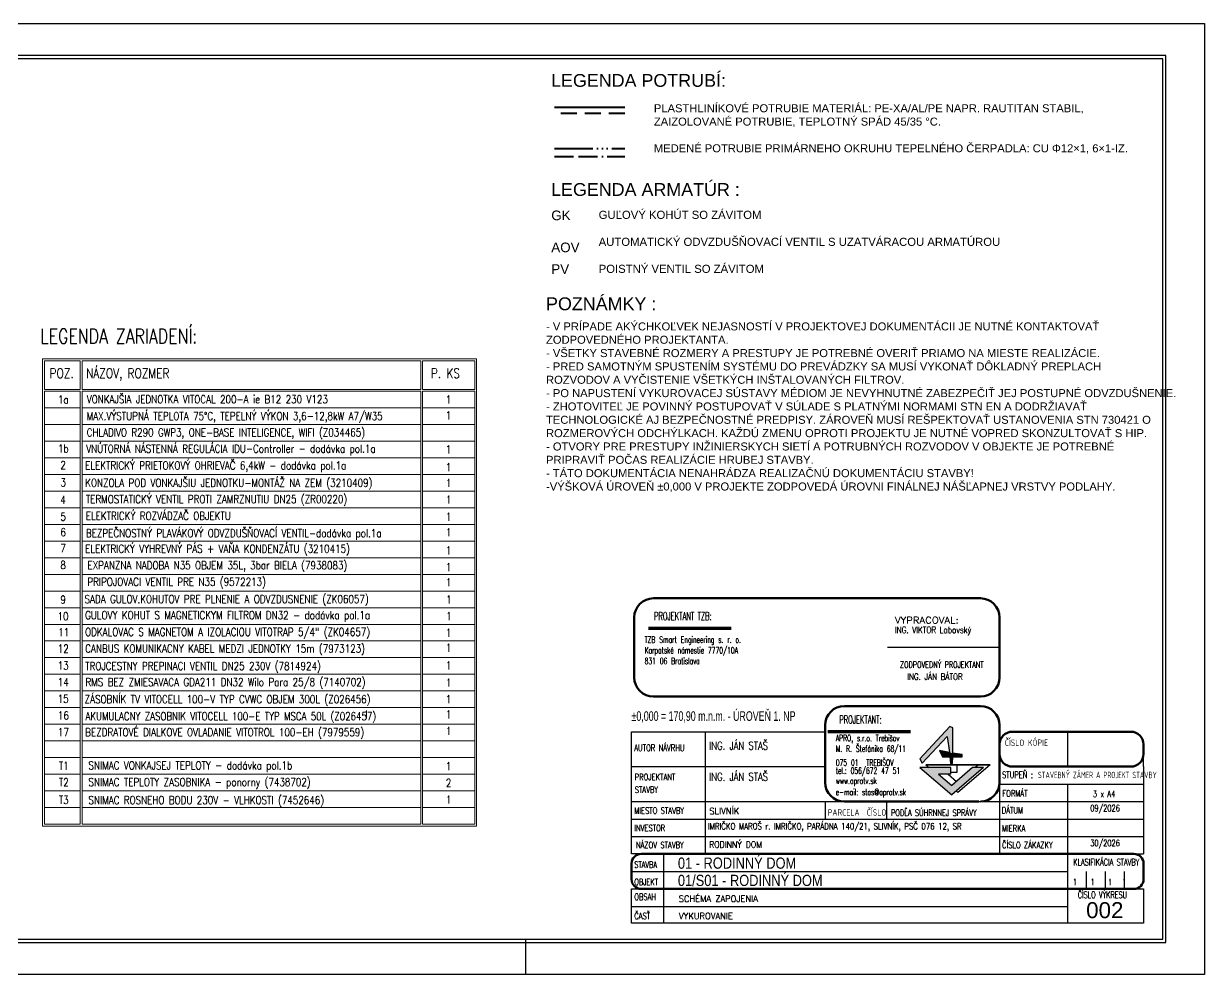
# Model space of a CAD drawing. Header units: millimetres. Extents: x 90740 to 167944, y -39332 to 25855.
# Drawn here: x 149496 to 167944, y 8713 to 23563 of the extents above; entities that cross this region are included whole.
import ezdxf

# ---------------------------------------------------------------- set-up
doc = ezdxf.new("R2010")
doc.units = ezdxf.units.MM
for name, pattern in [('ACAD_ISO06W100', [36, 24, -3, 0, -3, 0, -3, 0, -3]), ('ACAD_ISO11W100', [33, 12, -3, 12, -3, 0, -3]), ('DASH', [75, 50, -25])]:
    doc.linetypes.add(name, pattern=pattern)
doc.layers.add('NETLAC', color=6, linetype='Continuous', plot=False)
for name, color, linetype, lineweight in [('Schedule Graphics', 7, 'Continuous', 9), ('STENY', 7, 'Continuous', 9), ('vyk-privod-45', 240, 'Continuous', 40), ('vyk-tc-privod', 175, 'ACAD_ISO06W100', 40), ('vyk-tc-vratka', 30, 'ACAD_ISO11W100', 40), ('vyk-vratka_35°C', 132, 'DASH', 40), ('vyk_POPIS', 7, 'Continuous', 20), ('XR$2$Legenda_ Popis', 7, 'Continuous', 25), ('XR$2$STANDARD', 7, 'Continuous', 25), ('XR$2$Šrafy', 8, 'Continuous', 13)]:
    doc.layers.add(name, color=color, linetype=linetype, lineweight=lineweight)
doc.layers.add('vyk-privod2', color=7, linetype='Continuous')
doc.styles.add('ARIAL', font='arial.ttf')
doc.styles.add('ISOCP2', font='isocp2.shx')
doc.styles.add('ROMANS', font='romans.shx', dxfattribs={"width": 0.65, "height": 100})
doc.styles.get("Standard").update_dxf_attribs({"font": 'arial.ttf'})
doc.styles.add('TEXT125', font='romans.shx', dxfattribs={"width": 0.8, "height": 100})
doc.styles.add('TXT', font='txt.shx')

msp = doc.modelspace()

# ---------------------------------------------------------------- hatches: boundary and pattern name
at = {"layer": 'XR$2$Šrafy', "linetype": 'Continuous', "lineweight": 25}
for points in [[(163536.5, 12009.7), (163927.2, 12426.3), (163960.2, 12178.1), (164011.8, 12167.4), (164016.3, 12561.3), (163967.4, 12587.2), (163499.1, 12078.7)], [(163927.2, 12426.3), (163960.2, 12178.1), (164011.8, 12167.4), (164016.3, 12561.3), (163967.4, 12587.2), (163499.1, 12078.7), (163536.5, 12009.7)], [(163960.2, 12178.1), (163806.5, 12207.9), (163852.5, 12110.3), (163966, 12111.3)], [(164011.6, 12111.7), (164011.8, 12167.4), (163960.2, 12178.1), (163966, 12111.3)], [(164011.6, 12111.7), (164011.8, 12167.4), (163960.2, 12178.1), (163966, 12111.3)], [(164011.6, 12111.7), (164011.8, 12167.4), (163960.2, 12178.1), (163966, 12111.3)], [(164011.6, 12111.7), (164011.8, 12167.4), (163960.2, 12178.1), (163966, 12111.3)], [(163966, 12111.3), (163978.9, 12006.8), (164010.5, 12006.8), (164011.6, 12111.7)], [(164011.6, 12111.7), (164159.9, 12113.1), (164159.9, 12145.8), (164011.8, 12167.4)]]:
    msp.add_hatch(color=1, dxfattribs=at).paths.add_polyline_path(points)
at = {"layer": 'XR$2$Šrafy', "linetype": 'Continuous', "lineweight": 13}
msp.add_hatch(color=5, dxfattribs=at).paths.add_polyline_path([(163499.1, 11943.6), (163996.2, 11515.5), (164493.2, 11943.6), (164321.5, 11943.6), (163996.6, 11663.8), (163791.5, 11840.4), (163982.4, 11840.4), (163982.4, 11943.6)])

# ---------------------------------------------------------------- linework, layer by layer
msp.add_line((157343.9, 8713.1), (157343.9, 9263.1))
for points in [[(136843.9, 9213.1), (167343.9, 9213.1), (167343.9, 23063.1), (136843.9, 23063.1)], [(136893.9, 9263.1), (167293.9, 9263.1), (167293.9, 23013.1), (136893.9, 23013.1)]]:
    msp.add_lwpolyline(points, close=True)
at = {"layer": 'NETLAC'}
msp.add_lwpolyline([(167943.9, 8713.1), (136343.9, 8713.1), (136343.9, 23563.1), (167943.9, 23563.1)], close=True, dxfattribs=at)
at = {"layer": 'STENY'}
for p, q in [((149792.5, 18324.9, 0.8), (156573.6, 18324.9, 0.8)), ((149792.5, 11030.2, 0.8), (149792.5, 18324.9, 0.8)), ((149822.5, 18294.9, 0.8), (150379.2, 18294.9, 0.8)), ((149822.5, 17850.2, 0.8), (149822.5, 18294.9, 0.8)), ((150409.2, 18294.9, 0.8), (155700.3, 18294.9, 0.8)), ((155730.3, 18294.9, 0.8), (156367.9, 18294.9, 0.8)), ((155730.3, 18294.9, 0.8), (156543.6, 18294.9, 0.8)), ((156543.6, 18294.9, 0.8), (156543.6, 17850.2, 0.8)), ((156573.6, 18324.9, 0.8), (156573.6, 11030.2, 0.8)), ((149822.5, 11060.2, 0.8), (149822.5, 17820.2, 0.8)), ((156543.6, 17820.2, 0.8), (156543.6, 11060.2, 0.8))]:
    msp.add_line(p, q, dxfattribs=at)
at = {"layer": 'STENY', "ltscale": 2}
for p, q in [((150379.2, 18294.9, 0.8), (150379.2, 17850.2, 0.8)), ((150409.2, 18294.9, 0.8), (150409.2, 17850.2, 0.8)), ((155700.3, 18294.9, 0.8), (155700.3, 17850.2, 0.8)), ((155730.3, 18294.9, 0.8), (155730.3, 17850.2, 0.8)), ((149822.5, 17850.2, 0.8), (150379.2, 17850.2, 0.8)), ((149822.5, 17820.2, 0.8), (150379.2, 17820.2, 0.8)), ((150379.2, 17820.2, 0.8), (150379.2, 11060.2, 0.8)), ((150409.2, 17850.2, 0.8), (155700.3, 17850.2, 0.8)), ((150409.2, 17820.2, 0.8), (155700.3, 17820.2, 0.8)), ((150409.2, 17820.2, 0.8), (150409.2, 11060.2, 0.8)), ((155700.3, 17820.2, 0.8), (155700.3, 11060.2, 0.8)), ((155730.3, 17850.2, 0.8), (156367.9, 17850.2, 0.8)), ((155730.3, 17850.2, 0.8), (156543.6, 17850.2, 0.8)), ((155730.3, 17820.2, 0.8), (155730.3, 11060.2, 0.8)), ((155730.3, 17820.2, 0.8), (156543.6, 17820.2, 0.8)), ((149822.5, 17560.2, 0.8), (150379.2, 17560.2, 0.8)), ((150409.2, 17560.2, 0.8), (155700.3, 17560.2, 0.8)), ((155730.3, 17560.2, 0.8), (156367.9, 17560.2, 0.8)), ((155730.3, 17560.2, 0.8), (156543.6, 17560.2, 0.8)), ((149822.5, 17300.2, 0.8), (150379.2, 17300.2, 0.8)), ((150409.2, 17300.2, 0.8), (155700.3, 17300.2, 0.8)), ((155730.3, 17300.2, 0.8), (156543.6, 17300.2, 0.8)), ((149822.5, 17040.2, 0.8), (150379.2, 17040.2, 0.8)), ((150409.2, 17040.2, 0.8), (155700.3, 17040.2, 0.8)), ((155730.3, 17040.2, 0.8), (156543.6, 17040.2, 0.8)), ((149822.5, 16780.2, 0.8), (150379.2, 16780.2, 0.8)), ((150409.2, 16780.2, 0.8), (155700.3, 16780.2, 0.8)), ((155730.3, 16780.2, 0.8), (156543.6, 16780.2, 0.8)), ((149822.5, 16520.2, 0.8), (150379.2, 16520.2, 0.8)), ((150409.2, 16520.2, 0.8), (155700.3, 16520.2, 0.8)), ((155730.3, 16520.2, 0.8), (156543.6, 16520.2, 0.8)), ((149822.5, 16260.2, 0.8), (150379.2, 16260.2, 0.8)), ((150409.2, 16260.2, 0.8), (155700.3, 16260.2, 0.8)), ((155730.3, 16260.2, 0.8), (156543.6, 16260.2, 0.8)), ((149822.5, 16000.2, 0.8), (150379.2, 16000.2, 0.8)), ((150409.2, 16000.2, 0.8), (155700.3, 16000.2, 0.8)), ((155730.3, 16000.2, 0.8), (156543.6, 16000.2, 0.8)), ((149822.5, 15740.2, 0.8), (150379.2, 15740.2, 0.8)), ((150409.2, 15740.2, 0.8), (155700.3, 15740.2, 0.8)), ((155730.3, 15740.2, 0.8), (156543.6, 15740.2, 0.8)), ((149822.5, 15480.2, 0.8), (150379.2, 15480.2, 0.8)), ((150409.2, 15480.2, 0.8), (155700.3, 15480.2, 0.8)), ((155730.3, 15480.2, 0.8), (156543.6, 15480.2, 0.8)), ((149822.5, 15220.2, 0.8), (150379.2, 15220.2, 0.8)), ((150409.2, 15220.2, 0.8), (155700.3, 15220.2, 0.8)), ((155730.3, 15220.2, 0.8), (156543.6, 15220.2, 0.8)), ((149822.5, 14960.2, 0.8), (150379.2, 14960.2, 0.8)), ((150409.2, 14960.2, 0.8), (155700.3, 14960.2, 0.8)), ((155730.3, 14960.2, 0.8), (156543.6, 14960.2, 0.8)), ((149822.5, 14700.2, 0.8), (150379.2, 14700.2, 0.8)), ((150409.2, 14700.2, 0.8), (155700.3, 14700.2, 0.8)), ((155730.3, 14700.2, 0.8), (156543.6, 14700.2, 0.8)), ((149822.5, 14440.2, 0.8), (150379.2, 14440.2, 0.8)), ((150409.2, 14440.2, 0.8), (155700.3, 14440.2, 0.8)), ((155730.3, 14440.2, 0.8), (156543.6, 14440.2, 0.8)), ((149822.5, 14180.2, 0.8), (150379.2, 14180.2, 0.8)), ((150409.2, 14180.2, 0.8), (155700.3, 14180.2, 0.8)), ((155730.3, 14180.2, 0.8), (156543.6, 14180.2, 0.8)), ((149822.5, 13920.2, 0.8), (150379.2, 13920.2, 0.8)), ((150409.2, 13920.2, 0.8), (155700.3, 13920.2, 0.8)), ((155730.3, 13920.2, 0.8), (156543.6, 13920.2, 0.8)), ((149822.5, 13660.2, 0.8), (150379.2, 13660.2, 0.8)), ((150409.2, 13660.2, 0.8), (155700.3, 13660.2, 0.8)), ((155730.3, 13660.2, 0.8), (156543.6, 13660.2, 0.8)), ((149822.5, 13400.2, 0.8), (150379.2, 13400.2, 0.8)), ((150409.2, 13400.2, 0.8), (155700.3, 13400.2, 0.8)), ((155730.3, 13400.2, 0.8), (156543.6, 13400.2, 0.8)), ((149822.5, 13140.2, 0.8), (150379.2, 13140.2, 0.8)), ((150409.2, 13140.2, 0.8), (155700.3, 13140.2, 0.8)), ((155730.3, 13140.2, 0.8), (156543.6, 13140.2, 0.8)), ((149822.5, 12880.2, 0.8), (150379.2, 12880.2, 0.8)), ((150409.2, 12880.2, 0.8), (155700.3, 12880.2, 0.8)), ((155730.3, 12880.2, 0.8), (156543.6, 12880.2, 0.8)), ((149822.5, 12620.2, 0.8), (150379.2, 12620.2, 0.8)), ((150409.2, 12620.2, 0.8), (155700.3, 12620.2, 0.8)), ((155730.3, 12620.2, 0.8), (156543.6, 12620.2, 0.8)), ((149822.5, 12360.2, 0.8), (150379.2, 12360.2, 0.8)), ((150409.2, 12360.2, 0.8), (155700.3, 12360.2, 0.8)), ((155730.3, 12360.2, 0.8), (156543.6, 12360.2, 0.8)), ((149822.5, 12100.2, 0.8), (150379.2, 12100.2, 0.8)), ((150409.2, 12100.2, 0.8), (155700.3, 12100.2, 0.8)), ((155730.3, 12100.2, 0.8), (156543.6, 12100.2, 0.8)), ((149822.5, 11840.2, 0.8), (150379.2, 11840.2, 0.8)), ((150409.2, 11840.2, 0.8), (155700.3, 11840.2, 0.8)), ((155730.3, 11840.2, 0.8), (156543.6, 11840.2, 0.8)), ((149822.5, 11580.2, 0.8), (150379.2, 11580.2, 0.8)), ((150409.2, 11580.2, 0.8), (155700.3, 11580.2, 0.8)), ((155730.3, 11580.2, 0.8), (156543.6, 11580.2, 0.8)), ((149822.5, 11320.2, 0.8), (150379.2, 11320.2, 0.8)), ((150409.2, 11320.2, 0.8), (155700.3, 11320.2, 0.8)), ((155730.3, 11320.2, 0.8), (156543.6, 11320.2, 0.8)), ((149792.5, 11030.2, 0.8), (150409.2, 11030.2, 0.8)), ((149822.5, 11060.2, 0.8), (150379.2, 11060.2, 0.8)), ((150409.2, 11060.2, 0.8), (155700.3, 11060.2, 0.8)), ((150409.2, 11030.2, 0.8), (156573.6, 11030.2, 0.8)), ((155730.3, 11060.2, 0.8), (156543.6, 11060.2, 0.8))]:
    msp.add_line(p, q, dxfattribs=at)
at = {"layer": 'vyk-privod-45'}
msp.add_line((157787.8, 22257.2, 0.8), (158890.9, 22257.2, 0.8), dxfattribs=at)
at = {"layer": 'vyk-tc-privod', "ltscale": 25}
msp.add_line((157787.8, 21614, 0.8), (158890.9, 21614, 0.8), dxfattribs=at)
at = {"layer": 'vyk-tc-vratka', "ltscale": 25}
msp.add_line((157787.8, 21485.6, 0.8), (158890.9, 21485.6, 0.8), dxfattribs=at)
at = {"layer": 'vyk-vratka_35°C', "ltscale": 5}
msp.add_line((158890.9, 22157.2, 0.8), (157787.8, 22157.2, 0.8), dxfattribs=at)
at = {"layer": 'XR$2$Legenda_ Popis', "color": 7, "linetype": 'Continuous', "lineweight": 70}
for p, q in [((159336.7, 14587.3), (164443.9, 14587.3)), ((159036.7, 13351.4), (159036.7, 14287.3)), ((164743.9, 13351.4), (164743.9, 14287.3)), ((159336.7, 13051.4), (164443.9, 13051.4)), ((162318.9, 12904.2), (164443.9, 12904.2)), ((162018.9, 11712.1), (162018.9, 12604.2)), ((162018.9, 11712.1), (162018.9, 12604.2)), ((162018.9, 11712.1), (162018.9, 12604.2)), ((164743.9, 12503.1), (164743.9, 12604.2)), ((164743.9, 12503.1), (164743.9, 12604.2)), ((164743.9, 12503.1), (164743.9, 12604.2)), ((164743.9, 12157.6), (164743.9, 12503.1)), ((164743.9, 12157.6), (164743.9, 12503.1)), ((164743.9, 12157.6), (164743.9, 12503.1)), ((164943.9, 12503.1), (166793.9, 12503.1)), ((166993.9, 12303.1), (166993.9, 12157.6)), ((164743.9, 11957.6), (164743.9, 12157.6)), ((164743.9, 11957.6), (164743.9, 12157.6)), ((164743.9, 11957.6), (164743.9, 12157.6)), ((164743.9, 11712.1), (164743.9, 11957.6)), ((164743.9, 11712.1), (164743.9, 11957.6)), ((164743.9, 11712.1), (164743.9, 11957.6)), ((164943.9, 11957.6), (166793.9, 11957.6)), ((162318.9, 11412.1), (164418.9, 11412.1)), ((166843.9, 10594), (159143.9, 10594)), ((158993.9, 10198.5), (158993.9, 10444)), ((166993.9, 10444), (166993.9, 10198.5)), ((159143.9, 10048.5), (166843.9, 10048.5))]:
    msp.add_line(p, q, dxfattribs=at)
at = {"layer": 'XR$2$Legenda_ Popis', "color": 7, "linetype": 'Continuous', "lineweight": 35}
for p, q in [((159259.4, 14132.3), (160549.2, 14132.3)), ((159259.4, 14105.5), (160549.2, 14105.5)), ((162061.5, 12515.8), (163351.3, 12515.8)), ((162061.5, 12488.9), (163351.3, 12488.9))]:
    msp.add_line(p, q, dxfattribs=at)
at = {"layer": 'XR$2$Legenda_ Popis', "color": 7, "linetype": 'Continuous', "lineweight": 25}
for p, q in [((164743.9, 13819.4), (162993.9, 13819.4)), ((163967.4, 12587.2), (163499.1, 12078.7)), ((164016.3, 12561.3), (163967.4, 12587.2)), ((164011.8, 12167.4), (164016.3, 12561.3)), ((164743.9, 12604.2), (164743.9, 12503.1)), ((164743.9, 12604.2), (164743.9, 12503.1)), ((164743.9, 12604.2), (164743.9, 12503.1)), ((158993.9, 12503.1), (162018.9, 12503.1)), ((158993.9, 10594), (158993.9, 12503.1)), ((160143.9, 12503.1), (162018.9, 12503.1)), ((160143.9, 12503.1), (160143.9, 10594)), ((163536.5, 12009.7), (163927.2, 12426.3)), ((163927.2, 12426.3), (163960.2, 12178.1)), ((165806.1, 12503.1), (165806.1, 11957.6)), ((163806.5, 12207.9), (163852.5, 12110.3)), ((163960.2, 12178.1), (163806.5, 12207.9)), ((164743.9, 12303.1), (164743.9, 11957.6)), ((164743.9, 12303.1), (164743.9, 11957.6)), ((164743.9, 12303.1), (164743.9, 11957.6)), ((163499.1, 12078.7), (163536.5, 12009.7)), ((163852.5, 12110.3), (163966, 12111.3)), ((163966, 12111.3), (163978.9, 12006.8)), ((163978.9, 12006.8), (164010.5, 12006.8)), ((164010.5, 12006.8), (164011.6, 12111.7)), ((164011.6, 12111.7), (164159.9, 12113.1)), ((164159.9, 12145.8), (164011.8, 12167.4)), ((164159.9, 12113.1), (164159.9, 12145.8)), ((166993.9, 11957.6), (166993.9, 12157.6)), ((158993.9, 11957.6), (162018.9, 11957.6)), ((163499.1, 11943.6), (163996.2, 11515.5)), ((163982.4, 11943.6), (163499.1, 11943.6)), ((163591.7, 11988.2), (163643.5, 11943.6)), ((164416.7, 11988.2), (163591.7, 11988.2)), ((164076.7, 11980.9), (163611.5, 11980.9)), ((163791.5, 11840.4), (163996.6, 11663.8)), ((163982.4, 11840.4), (163791.5, 11840.4)), ((163940, 11840.4), (164070.9, 11727.7)), ((163982.4, 11840.4), (163982.4, 11943.6)), ((163982.4, 11870.8), (164084, 11870.8)), ((164493.2, 11943.6), (163996.2, 11515.5)), ((164321.5, 11943.6), (163996.6, 11663.8)), ((164084, 11870.8), (164084, 11980.9)), ((164408.2, 11980.9), (164084, 11980.9)), ((164595, 11988.2), (164093.4, 11556.2)), ((164493.2, 11943.6), (164321.5, 11943.6)), ((164408.2, 11980.9), (164364.9, 11943.6)), ((164595, 11988.2), (164416.7, 11988.2)), ((164575.2, 11980.9), (164419.4, 11980.9)), ((164743.9, 11957.6), (164743.9, 10594)), ((164943.9, 11957.6), (165806.1, 11957.6)), ((165806.1, 11957.6), (166793.9, 11957.6)), ((166993.9, 11957.6), (166993.9, 10594)), ((164743.9, 11684.9), (166993.9, 11684.9)), ((165806.1, 11684.9), (165806.1, 11412.1)), ((164068.4, 11577.7), (164093.4, 11556.2)), ((158993.9, 11412.1), (162018.9, 11412.1)), ((162018.9, 11412.1), (162018.9, 11139.4)), ((162018.9, 11412.1), (162318.9, 11412.1)), ((162018.9, 11412.1), (162413.9, 11412.1)), ((162018.9, 11412.1), (162413.9, 11412.1)), ((162318.9, 11412.1), (164743.9, 11412.1)), ((162318.9, 11412.1), (164743.9, 11412.1)), ((162318.9, 11412.1), (164743.9, 11412.1)), ((162974.9, 11412.1), (162974.9, 11139.4)), ((164743.9, 11412.1), (166993.9, 11412.1)), ((165806.1, 11412.1), (165806.1, 10866.7)), ((158993.9, 11139.4), (164743.9, 11139.4)), ((164743.9, 11139.4), (166993.9, 11139.4)), ((158993.9, 10866.7), (166993.9, 10866.7)), ((165806.1, 10866.7), (165806.1, 10594)), ((159143.9, 10594), (158993.9, 10594)), ((159143.9, 10594), (166993.9, 10594)), ((159493.9, 10594), (159493.9, 10048.5)), ((165806.1, 10594), (165806.1, 10048.5)), ((166103.1, 10048.5), (166103.1, 10321.2)), ((166400, 10048.5), (166400, 10321.2)), ((166696.9, 10048.5), (166696.9, 10321.2)), ((158993.9, 9513.1), (158993.9, 10048.5)), ((158993.9, 10048.5), (159143.9, 10048.5)), ((159143.9, 10048.5), (166993.9, 10048.5)), ((159493.9, 10048.5), (159493.9, 9513.1)), ((165806.1, 10048.5), (165806.1, 9513.1)), ((166993.9, 10048.5), (166993.9, 9513.1)), ((158993.9, 9775.8), (165806.1, 9775.8)), ((166993.9, 9513.1), (158993.9, 9513.1))]:
    msp.add_line(p, q, dxfattribs=at)
at = {"layer": 'XR$2$Legenda_ Popis', "color": 4, "linetype": 'Continuous', "lineweight": 70}
msp.add_line((162318.9, 12904.2), (164443.9, 12904.2), dxfattribs=at)
msp.add_line((162318.9, 12904.2), (164443.9, 12904.2), dxfattribs=at)
at = {"layer": 'XR$2$Legenda_ Popis', "color": 7, "linetype": 'Continuous', "lineweight": 70}
for centre, radius, start, end in [((159336.7, 14287.3), 300, 90, 180), ((164443.9, 14287.3), 300, 0, 90), ((159336.7, 13351.4), 300, 180, 270), ((164443.9, 13351.4), 300, 270, 0), ((162318.9, 12604.2), 300, 90, 180), ((162318.9, 12604.2), 300, 90, 180), ((162318.9, 12604.2), 300, 90, 180), ((164443.9, 12604.2), 300, 0, 90), ((164443.9, 12604.2), 300, 0, 90), ((164443.9, 12604.2), 300, 0, 90), ((164943.9, 12303.1), 200, 90, 180), ((166793.9, 12303.1), 200, 0, 90), ((164943.9, 12157.6), 200, 180, 270), ((166793.9, 12157.6), 200, 270, 0), ((162318.9, 11712.1), 300, 180, 270), ((162318.9, 11712.1), 300, 180, 270), ((162318.9, 11712.1), 300, 180, 270), ((164443.9, 11712.1), 300, 270, 0), ((164443.9, 11712.1), 300, 270, 0), ((164443.9, 11712.1), 300, 270, 0), ((159143.9, 10444), 150, 90, 180), ((166843.9, 10444), 150, 0, 90), ((159143.9, 10198.5), 150, 180, 270), ((166843.9, 10198.5), 150, 270, 0)]:
    msp.add_arc(centre, radius, start, end, dxfattribs=at)
at = {"layer": 'XR$2$STANDARD', "color": 7, "linetype": 'Continuous', "lineweight": 25}
msp.add_line((158993.9, 10321.2), (165806.1, 10321.2), dxfattribs=at)

# ---------------------------------------------------------------- texts
at = {"char_height": 125, "attachment_point": 1}
for s, width, insert in [('\\PPLASTHLINÍKOVÉ POTRUBIE MATERIÁL: PE-XA/AL/PE NAPR. RAUTITAN STABIL, ZAIZOLOVANÉ POTRUBIE, TEPLOTNÝ SPÁD 45/35 °C.^J\\PMEDENÉ POTRUBIE PRIMÁRNEHO OKRUHU TEPELNÉHO ČERPADLA: CU Φ12×1, 6×1-IZ.', 7416.579, (159343.3, 22511.9, 0.8)), ('- V PRÍPADE AKÝCHKOĽVEK NEJASNOSTÍ V PROJEKTOVEJ DOKUMENTÁCII JE NUTNÉ KONTAKTOVAŤ ZODPOVEDNÉHO PROJEKTANTA.\\P- VŠETKY STAVEBNÉ ROZMERY A PRESTUPY JE POTREBNÉ OVERIŤ PRIAMO NA MIESTE REALIZÁCIE.\\P- PRED SAMOTNÝM SPUSTENÍM SYSTÉMU DO PREVÁDZKY SA MUSÍ VYKONAŤ DÔKLADNÝ PREPLACH ROZVODOV A VYČISTENIE VŠETKÝCH INŠTALOVANÝCH FILTROV.\\P- PO NAPUSTENÍ VYKUROVACEJ SÚSTAVY MÉDIOM JE NEVYHNUTNÉ ZABEZPEČIŤ JEJ POSTUPNÉ ODVZDUŠNENIE.\\P- ZHOTOVITEĽ JE POVINNÝ POSTUPOVAŤ V SÚLADE S PLATNÝMI NORMAMI STN EN A DODRŽIAVAŤ TECHNOLOGICKÉ AJ BEZPEČNOSTNÉ PREDPISY. ZÁROVEŇ MUSÍ REŠPEKTOVAŤ USTANOVENIA STN 730421 O ROZMEROVÝCH ODCHÝLKACH. KAŽDÚ ZMENU OPROTI PROJEKTU JE NUTNÉ VOPRED SKONZULTOVAŤ S HIP.\\P- OTVORY PRE PRESTUPY INŽINIERSKYCH SIETÍ A POTRUBNÝCH ROZVODOV V OBJEKTE JE POTREBNÉ PRIPRAVIŤ POČAS REALIZÁCIE HRUBEJ STAVBY.\\P- TÁTO DOKUMENTÁCIA NENAHRÁDZA REALIZAČNÚ DOKUMENTÁCIU STAVBY!\\P-VÝŠKOVÁ ÚROVEŇ ±0,000 V PROJEKTE ZODPOVEDÁ ÚROVNI FINÁLNEJ NÁŠĽAPNEJ VRSTVY PODLAHY.', 9481.578, (157658, 18896.3, 0.8))]:
    msp.add_mtext_dynamic_manual_height_columns(s, width=width, gutter_width=625, heights=[0], dxfattribs=dict(at, insert=insert))
at = {"layer": 'Schedule Graphics', "style": 'ARIAL'}
for s, p in [('LEGENDA POTRUBÍ:', (157736.6, 22575.8, 0.8)), ('LEGENDA ARMATÚR :', (157736.6, 20872.1)), ('POZNÁMKY :', (157658, 19087.1, 0.8))]:
    msp.add_text(s, height=200, dxfattribs=at).set_placement(p)
at = {"layer": 'STENY', "color": 1, "style": 'TEXT125', "width": 0.8}
msp.add_text('LEGENDA ZARIADENÍ:', height=225, dxfattribs=at).set_placement((149755.7, 18569, 0.8))
at = {"layer": 'STENY', "color": 6, "style": 'TEXT125', "width": 0.8}
for s, p in [('POZ.', (149902.6, 18027.1, 0.8)), ('NÁZOV, ROZMER', (150472.7, 18027.1, 0.8)), ('P. KS', (155860.5, 18027.1, 0.8))]:
    msp.add_text(s, height=150, dxfattribs=at).set_placement(p)
at = {"layer": 'STENY', "style": 'TEXT125'}
for s, width, p in [('1a', 0.8, (150033.2, 17627.5, 0.8)), ('VONKAJŠIA JEDNOTKA VITOCAL 200-A ie B12 230 V123 ', 0.8, (150482.5, 17632.9, 2.1)), ('1', 0.8, (156089.8, 17627.5, 0.8)), ('MAX.VÝSTUPNÁ TEPLOTA 75%%DC, TEPELNÝ VÝKON 3,6-12,8kW A7/W35', 0.8, (150480.9, 17370.6, 0.8)), ('1', 0.8, (156089.8, 17380.4, 0.8)), ('CHLADIVO R290 GWP3, ONE-BASE INTELIGENCE, WIFI (Z034465)', 0.8, (150480.9, 17114.8, 0.8)), ('1b', 0.8, (150033.2, 16863.4, 0.8)), ('VNÚTORNÁ NÁSTENNÁ REGULÁCIA IDU-Controller - dodávka pol.1a', 0.8, (150474.7, 16861.1, 2.1)), ('1', 0.8, (156089.8, 16851.1, 0.8)), ('2', 0.8, (150070.1, 16605.5, 0.8)), ('ELEKTRICKÝ PRIETOKOVÝ OHRIEVAČ 6,4kW - dodávka pol.1a', 0.8, (150458.4, 16598.7, 0.8)), ('1', 0.8, (156093, 16572.8, 0.8)), ('3', 0.8, (150070.1, 16335.1, 0.8)), ('KONZOLA POD VONKAJŠIU JEDNOTKU-MONTÁŽ NA ZEM (3210409)', 0.8, (150458.3, 16327.7, 0.8)), ('1', 0.8, (156093, 16327.3, 0.8)), ('TERMOSTATICKÝ VENTIL PROTI ZAMRZNUTIU DN25 (ZR00220)', 0.8, (150467.8, 16072.8, 2.1)), ('4', 0.8, (150070.1, 16065.1, 0.8)), ('1', 0.8, (156093, 16067.3, 0.8)), ('5', 0.8, (150070.1, 15798.9, 0.8)), ('ELEKTRICKÝ ROZVÁDZAČ OBJEKTU', 0.8, (150467, 15811.1, 0.8)), ('1', 0.8, (156093, 15797.4, 0.8)), ('6', 0.8, (150070.1, 15556.5, 0.8)), ('BEZPEČNOSTNÝ PLAVÁKOVÝ ODVZDUŠŇOVACÍ VENTIL-dodávka pol.1a', 0.8, (150469.4, 15541.7, 0.8)), ('1', 0.8, (156093, 15555, 0.8)), ('7', 0.8, (150070.1, 15305.3, 0.8)), ('ELEKTRICKÝ VYHREVNÝ PÁS + VAŇA KONDENZÁTU (3210415)', 0.8, (150458.5, 15298.9, 0.8)), ('1', 0.8, (156093, 15272.6, 0.8)), ('8', 0.8, (150070.1, 15045.3, 0.8)), ('EXPANZNA NADOBA N35 OBJEM 35L, 3bar BIELA (7938083)', 0.8, (150494.3, 15039.8, 0.8)), ('1', 0.8, (156093, 15012.6, 0.8)), ('PRIPOJOVACI VENTIL PRE N35 (9572213)', 0.8, (150491.9, 14782.1, 0.8)), ('1', 0.8, (156093, 14775.2, 0.8)), ('9', 0.8, (150070.1, 14503.4, 0.8)), ('SADA GULOV.KOHUTOV PRE PLNENIE A ODVZDUSNENIE (ZK06057)', 0.8, (150448.1, 14512.9, 0.8)), ('1', 0.8, (156099.3, 14506.1, 0.8)), ('10', 0.8, (150025.7, 14243.4, 0.8)), ('GULOVY KOHUT S MAGNETICKYM FILTROM DN32 - dodávka pol.1a ', 0.8, (150456.7, 14261.4, 0.8)), ('1', 0.8, (156099.3, 14246.1, 0.8)), ('11', 0.8, (150037.8, 13995.1, 0.8)), ('ODKALOVAC S MAGNETOM A IZOLACIOU VITOTRAP 5/4" (ZK04657)', 0.8, (150456.7, 13998.2, 0.8)), ('1', 0.8, (156093, 13987.3, 0.8)), ('12', 0.8, (150029.6, 13737.9, 0.8)), ('CANBUS KOMUNIKACNY KABEL MEDZI JEDNOTKY 15m (7973123)', 0.8, (150458.3, 13739, 0.8)), ('1', 0.8, (156093, 13752.2, 0.8)), ('13', 0.8, (150029.2, 13474.4, 0.8)), ('TROJCESTNY PREPINACI VENTIL DN25 230V (7814924)', 0.8, (150458.3, 13467.1, 0.8)), ('1', 0.8, (156093, 13475.5, 0.8)), ('14', 0.8, (150029.2, 13214.4, 0.8)), ('RMS BEZ ZMIESAVACA GDA211 DN32 Wilo Para 25/8 (7140702)', 0.8, (150462.5, 13215.1, 0.5)), ('1', 0.8, (156093, 13209, 0.8)), ('ZÁSOBNÍK TV VITOCELL 100-V TYP CVWC OBJEM 300L (Z026456)', 0.8, (150449.2, 12948.3, 0.8)), ('15', 0.8, (150029.2, 12954.4, 0.8)), ('1', 0.8, (156093, 12949, 0.8)), ('16', 0.8, (150032.9, 12694.4, 0.8)), ('AKUMULACNY ZASOBNIK VITOCELL 100-E TYP MSCA 50L (Z026457)', 0.79, (150461.8, 12682.6, 0.8)), ('1', 0.8, (154806.4, 12707.1, 0.8)), ('1', 0.8, (156093, 12712.2, 0.8)), ('17', 0.8, (150032.9, 12434.4, 0.8)), ('BEZDRATOVÉ DIALKOVE OVLADANIE VITOTROL 100-EH (7979559)', 0.8, (150458.6, 12431.9, 0.9)), ('1', 0.8, (156093, 12452.2, 0.8)), ('T1', 0.8, (150045.9, 11910.4, 0.8)), ('SNIMAC VONKAJSEJ TEPLOTY - dodávka pol.1b', 0.8, (150509.4, 11914.2, 0.8)), ('1', 0.8, (156093, 11902.4, 0.8)), ('T2', 0.8, (150045.9, 11650.4, 0.8)), ('SNIMAC TEPLOTY ZASOBNIKA - ponorny (7438702)', 0.8, (150509.4, 11654.2, 0.8)), ('2', 0.8, (156093, 11642.4, 0.8)), ('T3', 0.8, (150045.9, 11374.6, 0.8)), ('SNIMAC ROSNEHO BODU 230V - VLHKOSTI (7452646)', 0.8, (150509.4, 11372.5, 0.8)), ('1', 0.8, (156093, 11381.2, 0.8))]:
    msp.add_text(s, height=125, dxfattribs=dict(at, width=width)).set_placement(p)
at = {"layer": 'vyk-privod2', "lineweight": 35, "style": 'ARIAL'}
for s, p in [('GK', (157739.8, 20493.2)), ('AOV', (157739.8, 19993.2)), ('PV', (157739.8, 19653.5))]:
    msp.add_text(s, height=150, dxfattribs=at).set_placement(p)
at = {"layer": 'vyk_POPIS', "insert": (158480.7, 20640), "char_height": 126.5, "attachment_point": 1, "style": 'ARIAL'}
msp.add_mtext_dynamic_manual_height_columns('GUĽOVÝ KOHÚT SO ZÁVITOM\\P\\PAUTOMATICKÝ ODVZDUŠŇOVACÍ VENTIL S UZATVÁRACOU ARMATÚROU\\P\\PPOISTNÝ VENTIL SO ZÁVITOM', width=9488.825, gutter_width=12.5, heights=[0], dxfattribs=at)
at = {"layer": 'XR$2$Legenda_ Popis', "color": 7, "linetype": 'Continuous', "lineweight": 25, "attachment_point": 7}
for s, insert, char_height, width, style in [('{\\W0.61;\\~\\~PROJEKTANT TZB:}', (159241.6, 14246.7), 125, 1211.978, 'ROMANS'), ('\\W1.15;VYPRACOVAL:', (163108.2, 14195.2), 100, 1297.141, 'ROMANS'), ('\\W0.70;ZODPOVEDNÝ\\~PROJEKTANT', (163188.9, 13500), 100, 1297.141, 'ROMANS'), ('\\W0.61;\\~\\~PROJEKTANT:', (162136.2, 12630.2), 125, 875.795, 'ROMANS'), ('\\W0.80;ČÍSLO\\~KÓPIE', (164826.5, 12281.7), 100, 635, 'ISOCP2'), ('\\W0.77;AUTOR\\~NÁVRHU', (159036.7, 12201.6), 100, 822.588, 'ROMANS'), ('\\W0.56;M.\\~R.\\~Štefánika\\~68/11', (162185.5, 12154.7), 100, 1086.419, 'TXT'), ('\\W0.56;075\\~01\\~\\~TREBIŠOV', (162185.5, 11969.9), 100, 871.07, 'TXT'), ('\\W0.77;PROJEKTANT', (159044, 11746.6), 100, 688.213, 'ROMANS'), ('\\W0.56;tel.:\\~056/672\\~47\\~51', (162185.5, 11810.6), 100, 871.07, 'TXT'), ('\\W0.77;STUPEŇ\\~:', (164782.9, 11779.8), 100, 553.838, 'ROMANS'), ('\\W0.67;STAVEBNÝ\\~ZÁMER\\~A\\~PROJEKT\\~STAVBY', (165344.4, 11777.5), 100, 1661.111, 'ISOCP2'), ('\\W0.77;STAVBY', (159044.2, 11546.6), 100, 419.463, 'ROMANS'), ('\\W0.56;www.aprotv.sk', (162185.5, 11653.6), 100, 871.07, 'TXT'), ('\\W0.77;FORMÁT', (164788.9, 11488.8), 100, 419.463, 'ROMANS'), ('\\W0.56;e-mail:\\~stas@aprotv.sk', (162185.5, 11476.7), 100, 871.07, 'TXT'), ('\\W0.77;MIESTO\\~STAVBY', (159037.2, 11222), 100, 889.776, 'ROMANS'), ('\\W0.80;PARCELA\\~\\~ČÍSLO', (162058.6, 11191.5), 100, 865, 'ISOCP2'), ('\\W0.77;DÁTUM', (164778.9, 11227), 100, 352.276, 'ROMANS'), ('\\W0.77;INVESTOR', (159037.5, 10948.6), 100, 553.838, 'ROMANS'), ('\\W0.77;MIERKA', (164781.1, 10944), 100, 419.463, 'ROMANS'), ('\\W0.77;NÁZOV\\~STAVBY', (159061.9, 10682.4), 100, 822.588, 'ROMANS'), ('\\W0.77;ČÍSLO\\~ZÁKAZKY', (164782.9, 10682.8), 100, 889.776, 'ROMANS'), ('\\W0.61;KLASIFIKÁCIA\\~STAVBY', (165895, 10415.9), 100, 1022.346, 'ROMANS'), ('\\W0.75;STAVBA', (159037.7, 10377.2), 100, 408.615, 'ROMANS'), ('\\W0.75;OBJEKT', (159037.7, 10107.2), 100, 408.615, 'ROMANS'), ('\\W0.77;OBSAH', (159037.1, 9874.1), 100, 352.276, 'ROMANS'), ('\\W0.74;ČÍSLO\\~VÝKRESU', (165965.6, 9905.9), 100, 853.442, 'ROMANS'), ('002', (166096.6, 9587.6), 250, 712.873, 'ARIAL'), ('\\W0.77;ČASŤ', (159037.5, 9575.6), 100, 285.088, 'ROMANS')]:
    msp.add_mtext(s, dxfattribs=dict(at, insert=insert, char_height=char_height, width=width, style=style))
at = {"layer": 'XR$2$Legenda_ Popis', "color": 7, "linetype": 'Continuous', "lineweight": 35, "attachment_point": 7}
for s, insert, char_height, width, style in [('{\\W0.82;ING.\\~VIKTOR Labovský}', (163108.8, 14010.3), 100, 1461.203, 'ROMANS'), ('{\\W0.82;ING. JÁN BÁTOR}', (163300.3, 13312.6), 100, 1401.476, 'ROMANS'), ('\\W0.66;±0,000\\~=\\~170,90\\~m.n.m.\\~-\\~ÚROVEŇ\\~1.\\~NP', (158993.9, 12644.7), 150, 2642.978, 'ARIAL'), ('\\W0.77;ING.\\~JÁN\\~STAŠ', (160206.5, 12222.4), 125, 1103.597, 'ROMANS'), ('\\W0.77;ING.\\~JÁN\\~STAŠ', (160206.5, 11737), 125, 1103.597, 'ROMANS'), ('{\\W0.72;3\\~x\\~A4}', (166202.3, 11482.1), 100, 4499.529, 'ROMANS'), ('\\W0.96;SLIVNÍK', (160208.2, 11213.2), 100, 603.597, 'ROMANS'), ('\\W0.72;PODĽA\\~SÚHRNNEJ\\~SPRÁVY', (163047.2, 11187.2), 100, 4499.529, 'ROMANS'), ('{\\W0.72;09/2026}', (166161, 11226), 100, 4499.529, 'ROMANS'), ('\\W0.80;IMRIČKO\\~MAROŠ\\~r.\\~IMRIČKO,\\~PARÁDNA\\~140/21,\\~SLIVNÍK,\\~PSČ\\~076\\~12,\\~SR', (160187.4, 10943), 100, 4499.529, 'ROMANS'), ('\\W0.89;RODINNÝ\\~DOM', (160205.3, 10691), 100, 864.859, 'ROMANS'), ('\\W0.72;30/2026', (166161, 10680.6), 100, 4499.529, 'ROMANS'), ('\\W0.72;1\\~\\~\\~\\~1\\~\\~\\~\\~1\\~\\~\\~1\\~\\~', (165891.1, 10105.3), 100, 4499.529, 'ROMANS'), ('{\\W0.95;SCHÉMA ZAPOJENIA}', (159732, 9843.8), 100, 1504.263, 'ROMANS'), ('{\\W0.95;VYKUROVANIE}', (159734.7, 9574.9), 100, 679.324, 'ROMANS')]:
    msp.add_mtext(s, dxfattribs=dict(at, insert=insert, char_height=char_height, width=width, style=style))
at = {"layer": 'XR$2$Legenda_ Popis', "linetype": 'Continuous', "lineweight": 25, "insert": (159198.4, 13558.1), "char_height": 100, "width": 1496.956, "attachment_point": 7, "style": 'TXT'}
msp.add_mtext('{\\W0.56;TZB Smart Engineering s. r. o.\\PKarpatské námestie 7770/10A 831 06 Bratislava}', dxfattribs=at)
at = {"layer": 'XR$2$Legenda_ Popis', "color": 1, "linetype": 'Continuous', "lineweight": 25, "insert": (162185.7, 12323.2), "char_height": 100, "width": 1089.168, "attachment_point": 7, "style": 'TXT'}
msp.add_mtext('\\W0.56;APRO,\\~s.r.o.\\~Trebišov', dxfattribs=at)
at = {"layer": 'XR$2$Legenda_ Popis', "color": 7, "linetype": 'Continuous', "lineweight": 70, "char_height": 175, "attachment_point": 7, "style": 'ARIAL'}
for s, insert, width in [('\\W0.82;01\\~-\\~RODINNÝ\\~DOM', (159718.1, 10360.8), 1934.65), ('\\W0.82;01/S01\\~-\\~RODINNÝ\\~DOM', (159718.1, 10090.8), 2350.239)]:
    msp.add_mtext(s, dxfattribs=dict(at, insert=insert, width=width))

doc.saveas('drawing.dxf')
